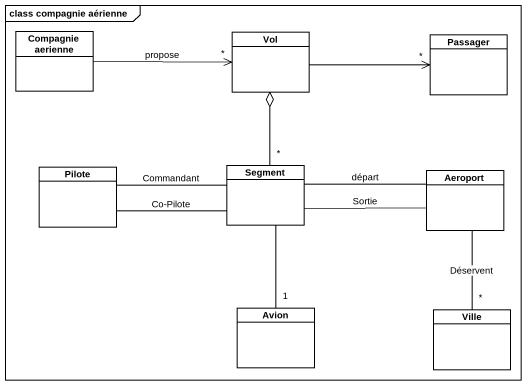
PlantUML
@startuml
mainframe class compagnie aérienne
hide circle
hide empty members
class "Compagnie aerienne" as Compagnie_aerienne
class Vol
class Passager
class Pilote
class Segment
class Aeroport
class Avion
class Ville
Compagnie_aerienne -right-> "*" Vol : propose
Vol -right-> "*" Passager
Segment "*" -up-o Vol
Segment -left- Pilote : Commandant
Segment -left- Pilote : Co-Pilote
Segment -right- Aeroport : départ
Segment -right- Aeroport : Sortie
Segment -- "1" Avion
Aeroport -- "*" Ville : Déservent
@enduml
